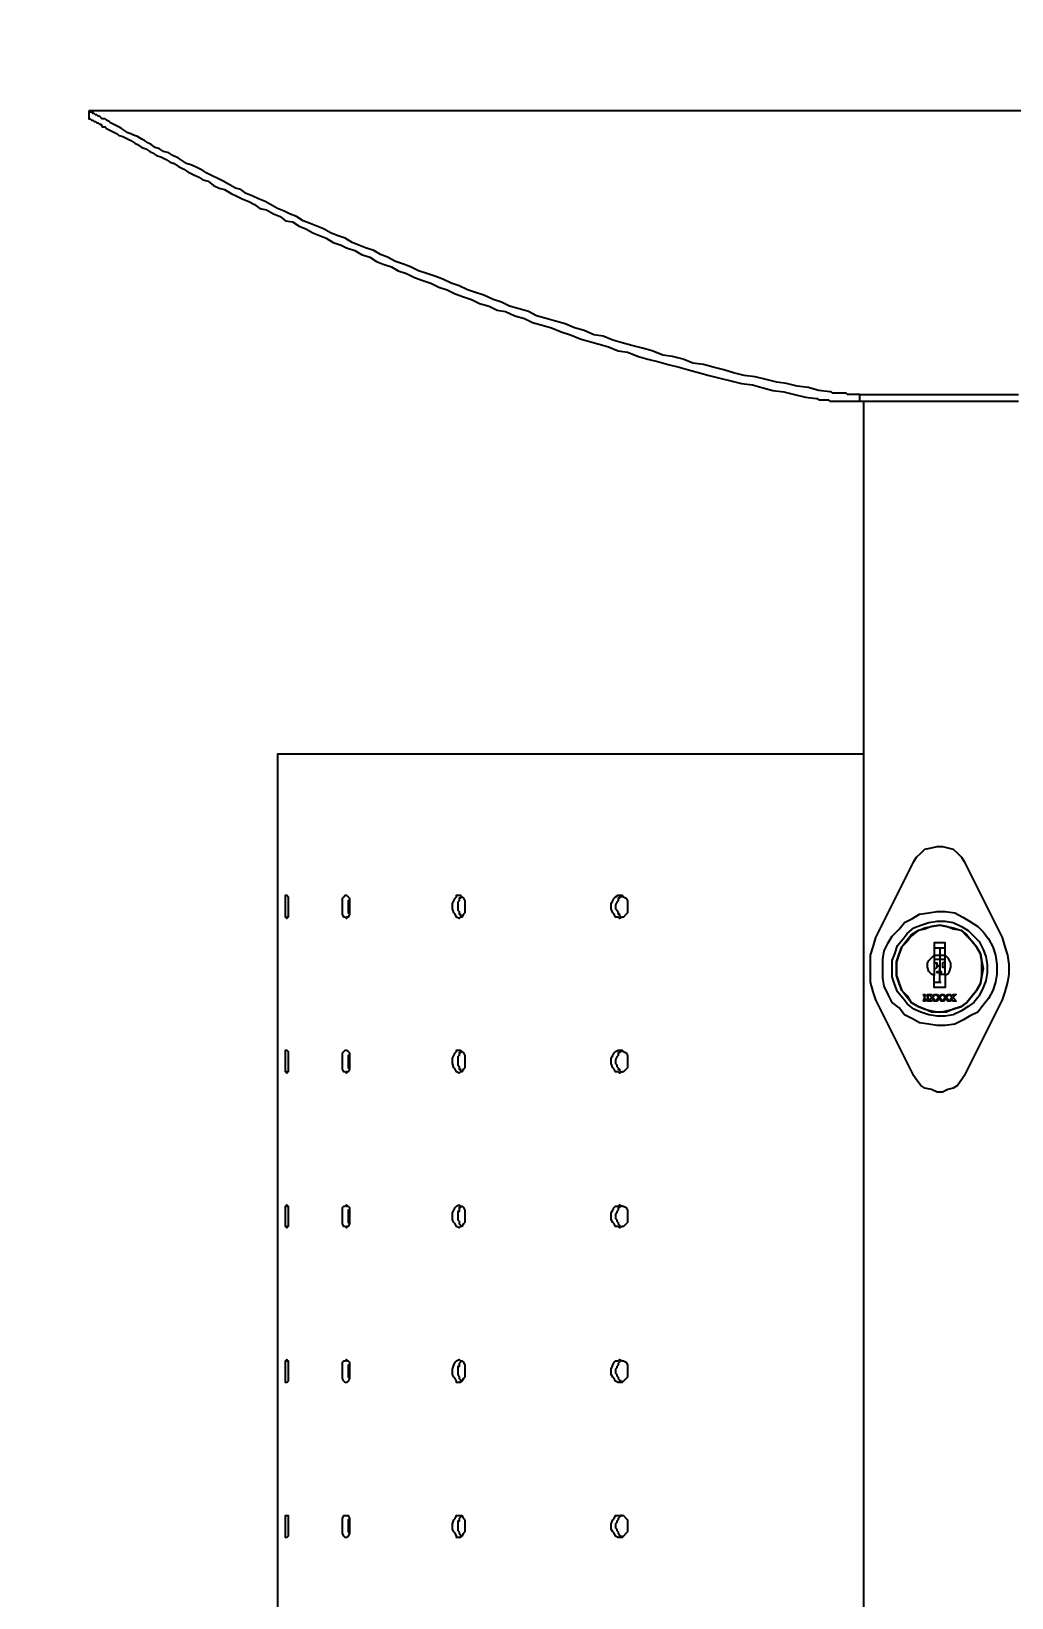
# Model space of a CAD drawing. Header units: millimetres. Extents: x 14997 to 18731, y 13743 to 19226.
# Drawn here: x 15975.9 to 16235.4, y 16710.5 to 17125 of the extents above; entities that cross this region are included whole.
import ezdxf

# ---------------------------------------------------------------- set-up
doc = ezdxf.new("R2010")
doc.units = ezdxf.units.MM
doc.header["$LTSCALE"] = 3
doc.layers.add('DomyÅ›lny', color=7, linetype='Continuous')
doc.styles.get("Standard").update_dxf_attribs({"font": 'arial.ttf'})
doc.dimstyles.new('MATEUSZ', dxfattribs={"dimtxt": 20, "dimasz": 16, "dimexe": 0.18, "dimexo": 0.0625, "dimgap": 0.09, "dimtad": 0, "dimdec": 0, "dimdsep": 46, "dimtxsty": 'Standard', "dimblk": 'DOT', "dimcen": 0.09, "dimse1": 1, "dimse2": 1, "dimadec": 0, "dimazin": 0, "dimtfac": 1, "dimtdec": 0, "dimtofl": 0, "dimtmove": 0, "dimatfit": 3, "dimfxl": 0, "dimtolj": 1, "dimtzin": 0, "dimlwd": 9, "dimlwe": 9, "dimarcsym": 0})

# ---------------------------------------------------------------- blocks, each defined once
blk = doc.blocks.new('_Dot')
at = {"color": 0, "linetype": 'ByBlock', "lineweight": -2}
blk.add_line((-0.5, 0), (-1, 0), dxfattribs=at)
at = {"color": 0, "linetype": 'ByBlock', "const_width": 0.5}
blk.add_lwpolyline([(-0.25, 0, 1), (0.25, 0, 1)], format="xyb", close=True, dxfattribs=at)
blk = doc.blocks.new('*D7')
at = {"color": 0, "lineweight": 9}
for p, q in [((15751.31, 17087.99), (15751.31, 16742.72)), ((15751.31, 16320), (15751.31, 16665.28))]:
    blk.add_line(p, q, dxfattribs=at)
at = {"layer": 'Defpoints', "color": 0}
for p in [(16216.18, 17103.99), (15751.31, 16304), (16216.18, 16304)]:
    blk.add_point(p, dxfattribs=at)
at = {"color": 0, "lineweight": 9, "xscale": 16, "yscale": 16, "zscale": 16}
for p, rotation in [((15751.31, 17103.99), 90), ((15751.31, 16304), 270)]:
    blk.add_blockref('_Dot', p, dxfattribs=dict(at, rotation=rotation))
at = {"color": 0, "insert": (15751.31, 16704), "char_height": 35, "attachment_point": 5, "rotation": 90}
blk.add_mtext('\\A1;800', dxfattribs=at)
blk = doc.blocks.new('*D8')
at = {"color": 0, "lineweight": 9}
for p, q in [((15871.13, 16917.72), (15871.13, 16748.25)), ((15871.13, 16499.97), (15871.13, 16669.45))]:
    blk.add_line(p, q, dxfattribs=at)
at = {"layer": 'Defpoints', "color": 0}
for p in [(16043.57, 16933.72), (15871.13, 16483.97), (16041.06, 16483.97)]:
    blk.add_point(p, dxfattribs=at)
at = {"color": 0, "lineweight": 9, "xscale": 16, "yscale": 16, "zscale": 16}
for p, rotation in [((15871.13, 16933.72), 90), ((15871.13, 16483.97), 270)]:
    blk.add_blockref('_Dot', p, dxfattribs=dict(at, rotation=rotation))
at = {"color": 0, "insert": (15871.13, 16708.85), "char_height": 35, "attachment_point": 5, "rotation": 90}
blk.add_mtext('\\A1;450', dxfattribs=at)
blk = doc.blocks.new('*D9')
at = {"color": 0, "lineweight": 9}
for p, q in [((16007.13, 17341.87), (16176.78, 17341.87)), ((16425.23, 17341.87), (16255.58, 17341.87))]:
    blk.add_line(p, q, dxfattribs=at)
at = {"layer": 'Defpoints', "color": 0}
for p in [(16441.23, 17341.87), (15991.13, 17103.99), (16441.23, 17103.99)]:
    blk.add_point(p, dxfattribs=at)
at = {"color": 0, "lineweight": 9, "xscale": 16, "yscale": 16, "zscale": 16, "rotation": 180}
blk.add_blockref('_Dot', (15991.13, 17341.87), dxfattribs=at)
at = {"color": 0, "lineweight": 9, "xscale": 16, "yscale": 16, "zscale": 16}
blk.add_blockref('_Dot', (16441.23, 17341.87), dxfattribs=at)
at = {"color": 0, "insert": (16216.18, 17341.87), "char_height": 35, "attachment_point": 5}
blk.add_mtext('\\A1;450', dxfattribs=at)

msp = doc.modelspace()

# ---------------------------------------------------------------- linework, layer by layer
at = {"layer": 'DomyÅ›lny'}
for p, q in [((16441.23, 17103.99), (15991.13, 17103.99)), ((16195.17, 17028.91), (16237.2, 17028.91)), ((16195.17, 17027.12), (16237.2, 17027.12)), ((16196.24, 16309.03), (16196.24, 17027.12)), ((16217.8, 16882.35), (16214.92, 16882.35)), ((16214.92, 16879.48), (16217.8, 16879.48)), ((16216.36, 16882.35), (16216.36, 16876.24)), ((16214.92, 16873.37), (16216.72, 16873.37))]:
    msp.add_line(p, q, dxfattribs=at)
for points in [[(15991.13, 17103.99, 0), (15991.13, 17101.84, 0), (15991.49, 17101.84, 0), (15991.85, 17101.48, 0), (15992.2, 17101.48, 0), (15992.56, 17101.12, 0), (15992.92, 17101.12, 0), (15993.28, 17100.76, 0), (15993.64, 17100.76, 0), (15994, 17100.4, 0), (15994.36, 17100.4, 0), (15994.72, 17099.68, 0), (15995.44, 17099.68, 0), (15995.8, 17099.32, 0), (15996.52, 17098.96, 0), (15997.23, 17098.6, 0), (15997.95, 17098.24, 0), (15998.67, 17097.89, 0), (15999.03, 17097.53, 0), (16000.11, 17097.17, 0), (16000.83, 17096.81, 0), (16001.54, 17096.45, 0), (16002.26, 17096.09, 0), (16003.34, 17095.37, 0), (16004.06, 17095.01, 0), (16005.14, 17094.29, 0), (16006.21, 17093.93, 0), (16007.29, 17093.22, 0), (16008.01, 17092.86, 0), (16009.09, 17092.14, 0), (16010.17, 17091.78, 0), (16011.6, 17091.06, 0), (16012.68, 17090.34, 0), (16013.76, 17089.98, 0), (16014.84, 17089.26, 0), (16016.27, 17088.55, 0), (16017.35, 17087.83, 0), (16018.79, 17087.11, 0), (16020.22, 17086.39, 0), (16021.3, 17085.67, 0), (16022.74, 17085.31, 0), (16024.18, 17084.23, 0), (16025.61, 17083.52, 0), (16027.05, 17083.16, 0), (16028.85, 17082.08, 0), (16030.28, 17081.36, 0), (16031.72, 17080.64, 0), (16033.52, 17079.92, 0), (16034.95, 17079.21, 0), (16036.39, 17078.13, 0), (16038.19, 17077.77, 0), (16039.98, 17076.69, 0), (16041.78, 17075.97, 0), (16043.21, 17074.89, 0), (16045.01, 17074.54, 0), (16046.81, 17073.46, 0), (16048.6, 17072.74, 0), (16050.4, 17071.66, 0), (16052.2, 17070.94, 0), (16053.99, 17070.22, 0), (16055.79, 17069.15, 0), (16057.94, 17068.43, 0), (16059.38, 17067.71, 0), (16061.54, 17066.99, 0), (16063.33, 17065.91, 0), (16065.49, 17065.2, 0), (16067.28, 17064.12, 0), (16069.08, 17063.4, 0), (16071.23, 17062.68, 0), (16073.03, 17061.6, 0), (16075.19, 17060.89, 0), (16077.34, 17059.81, 0), (16079.5, 17059.09, 0), (16081.65, 17058.37, 0), (16083.81, 17057.29, 0), (16085.96, 17056.57, 0), (16088.12, 17055.5, 0), (16090.27, 17054.78, 0), (16092.43, 17054.06, 0), (16094.58, 17052.98, 0), (16097.1, 17052.26, 0), (16099.25, 17051.19, 0), (16101.41, 17050.83, 0), (16103.92, 17049.75, 0), (16106.44, 17049.03, 0), (16108.59, 17047.95, 0), (16111.11, 17047.23, 0), (16113.62, 17046.52, 0), (16116.14, 17045.44, 0), (16118.65, 17044.72, 0), (16121.17, 17043.64, 0), (16123.68, 17042.92, 0), (16126.2, 17042.21, 0), (16128.71, 17041.49, 0), (16131.22, 17040.41, 0), (16133.74, 17040.05, 0), (16136.61, 17038.97, 0), (16139.13, 17038.25, 0), (16142, 17037.54, 0), (16144.52, 17036.82, 0), (16147.39, 17036.1, 0), (16149.9, 17035.38, 0), (16152.78, 17034.66, 0), (16155.29, 17033.94, 0), (16158.17, 17033.22, 0), (16161.04, 17032.51, 0), (16163.91, 17031.79, 0), (16166.79, 17031.43, 0), (16169.3, 17030.71, 0), (16172.18, 17029.99, 0), (16175.05, 17029.63, 0), (16177.92, 17028.91, 0), (16180.8, 17028.2, 0), (16183.67, 17027.84, 0), (16184.03, 17027.84, 0), (16184.39, 17027.48, 0), (16185.11, 17027.48, 0), (16185.47, 17027.48, 0), (16185.83, 17027.48, 0), (16186.54, 17027.48, 0), (16186.9, 17027.48, 0), (16187.26, 17027.12, 0), (16187.62, 17027.12, 0), (16188.34, 17027.12, 0), (16188.7, 17027.12, 0), (16189.42, 17027.12, 0), (16189.78, 17027.12, 0), (16190.5, 17027.12, 0), (16190.86, 17027.12, 0), (16191.21, 17027.12, 0), (16191.57, 17027.12, 0), (16192.29, 17027.12, 0), (16192.65, 17027.12, 0), (16193.01, 17027.12, 0), (16193.73, 17027.12, 0), (16194.09, 17027.12, 0), (16194.81, 17027.12, 0), (16195.17, 17027.12, 0), (16195.17, 17028.91, 0), (16194.81, 17028.91, 0), (16194.09, 17028.91, 0), (16193.73, 17028.91, 0), (16193.01, 17028.91, 0), (16192.65, 17028.91, 0), (16191.93, 17028.91, 0), (16191.57, 17029.27, 0), (16191.21, 17029.27, 0), (16190.86, 17029.27, 0), (16190.5, 17029.27, 0), (16190.14, 17029.27, 0), (16189.78, 17029.27, 0), (16189.42, 17029.27, 0), (16188.7, 17029.27, 0), (16188.34, 17029.27, 0), (16187.98, 17029.27, 0), (16187.62, 17029.63, 0), (16187.26, 17029.63, 0), (16184.39, 17029.99, 0), (16181.52, 17030.71, 0), (16178.64, 17031.07, 0), (16175.77, 17031.79, 0), (16173.25, 17032.15, 0), (16170.38, 17032.87, 0), (16167.51, 17033.58, 0), (16164.63, 17033.94, 0), (16161.76, 17034.66, 0), (16159.24, 17035.38, 0), (16156.37, 17036.1, 0), (16153.86, 17036.82, 0), (16150.98, 17037.18, 0), (16148.47, 17038.25, 0), (16145.59, 17038.97, 0), (16143.08, 17039.33, 0), (16140.21, 17040.41, 0), (16137.69, 17041.13, 0), (16134.82, 17041.85, 0), (16132.3, 17042.56, 0), (16129.79, 17043.28, 0), (16127.27, 17044.36, 0), (16124.76, 17044.72, 0), (16122.24, 17045.8, 0), (16119.73, 17046.52, 0), (16117.21, 17047.59, 0), (16114.7, 17048.31, 0), (16112.19, 17049.03, 0), (16109.67, 17049.75, 0), (16107.52, 17050.83, 0), (16105, 17051.55, 0), (16102.49, 17052.26, 0), (16100.33, 17053.34, 0), (16098.18, 17054.06, 0), (16095.66, 17055.14, 0), (16093.51, 17055.86, 0), (16091.35, 17056.57, 0), (16089.2, 17057.65, 0), (16087.04, 17058.37, 0), (16084.88, 17059.45, 0), (16082.73, 17060.17, 0), (16080.57, 17060.89, 0), (16078.42, 17061.6, 0), (16076.26, 17062.68, 0), (16074.47, 17063.4, 0), (16072.31, 17064.12, 0), (16070.16, 17065.2, 0), (16068.36, 17065.91, 0), (16066.56, 17066.99, 0), (16064.41, 17067.71, 0), (16062.61, 17068.43, 0), (16060.82, 17069.15, 0), (16059.02, 17070.22, 0), (16056.87, 17070.94, 0), (16055.07, 17071.66, 0), (16053.27, 17072.74, 0), (16051.48, 17073.46, 0), (16049.68, 17074.18, 0), (16047.88, 17074.89, 0), (16046.09, 17075.97, 0), (16044.29, 17076.69, 0), (16042.86, 17077.41, 0), (16041.06, 17078.13, 0), (16039.26, 17079.21, 0), (16037.83, 17079.92, 0), (16036.03, 17080.64, 0), (16034.59, 17081.36, 0), (16032.8, 17082.08, 0), (16031.36, 17083.16, 0), (16029.92, 17083.52, 0), (16028.13, 17084.59, 0), (16026.69, 17085.31, 0), (16025.25, 17086.03, 0), (16023.82, 17086.75, 0), (16022.38, 17087.47, 0), (16021.3, 17088.19, 0), (16019.87, 17088.9, 0), (16018.43, 17089.62, 0), (16016.99, 17089.98, 0), (16015.91, 17090.7, 0), (16014.84, 17091.42, 0), (16013.4, 17092.14, 0), (16012.32, 17092.86, 0), (16010.88, 17093.22, 0), (16009.81, 17093.93, 0), (16008.73, 17094.29, 0), (16007.65, 17095.01, 0), (16006.93, 17095.37, 0), (16005.86, 17096.09, 0), (16005.14, 17096.45, 0), (16004.06, 17097.17, 0), (16002.98, 17097.53, 0), (16002.26, 17097.89, 0), (16001.19, 17098.24, 0), (16000.83, 17098.6, 0), (15999.75, 17099.32, 0), (15999.03, 17099.68, 0), (15998.31, 17100.04, 0), (15997.59, 17100.4, 0), (15996.87, 17100.76, 0), (15996.52, 17101.12, 0), (15995.8, 17101.48, 0), (15995.44, 17101.84, 0), (15994.72, 17101.84, 0), (15994.36, 17102.2, 0), (15994, 17102.56, 0), (15993.64, 17102.56, 0), (15993.28, 17102.91, 0), (15992.92, 17102.91, 0), (15992.56, 17103.27, 0), (15992.2, 17103.27, 0), (15992.2, 17103.63, 0), (15991.85, 17103.63, 0), (15991.49, 17103.63, 0), (15991.49, 17103.99, 0)], [(16199.48, 16885.22, 0), (16209.54, 16905.34, 0), (16210.25, 16906.42, 0), (16211.33, 16907.5, 0), (16212.41, 16908.57, 0), (16214.21, 16908.93, 0), (16215.64, 16909.29, 0), (16217.08, 16909.29, 0), (16218.52, 16908.93, 0), (16219.95, 16908.57, 0), (16221.03, 16907.5, 0), (16222.11, 16906.42, 0), (16222.83, 16905.34, 0), (16232.88, 16885.22, 0), (16233.6, 16882.71, 0), (16234.32, 16880.55, 0), (16234.68, 16878.04, 0), (16234.68, 16875.53, 0), (16234.32, 16873.37, 0), (16233.6, 16870.86, 0), (16232.88, 16868.7, 0), (16222.83, 16848.58, 0), (16222.11, 16847.51, 0), (16221.03, 16846.07, 0), (16219.95, 16845.35, 0), (16218.52, 16844.99, 0), (16217.08, 16844.27, 0), (16215.64, 16844.27, 0), (16214.21, 16844.99, 0), (16212.41, 16845.35, 0), (16211.33, 16846.07, 0), (16210.25, 16847.51, 0), (16209.54, 16848.58, 0), (16199.48, 16868.7, 0), (16198.76, 16870.86, 0), (16198.04, 16873.37, 0), (16198.04, 16875.53, 0), (16198.04, 16878.04, 0), (16198.04, 16880.55, 0), (16198.76, 16882.71, 0)], [(16043.93, 16894.21, 0), (16043.93, 16893.49, 0), (16043.93, 16892.77, 0), (16043.93, 16891.69, 0), (16043.93, 16891.33, 0), (16043.93, 16890.61, 0), (16043.57, 16890.61, 0), (16043.57, 16890.25, 0), (16043.21, 16890.61, 0), (16043.21, 16891.33, 0), (16043.21, 16891.69, 0), (16043.21, 16892.77, 0), (16043.21, 16893.49, 0), (16043.21, 16894.21, 0), (16043.21, 16894.92, 0), (16043.21, 16895.64, 0), (16043.21, 16896, 0), (16043.21, 16896.36, 0), (16043.57, 16896.36, 0), (16043.93, 16896, 0), (16043.93, 16895.64, 0), (16043.93, 16894.92, 0)], [(16060.1, 16894.21, 0), (16060.1, 16893.49, 0), (16060.1, 16892.77, 0), (16060.1, 16891.69, 0), (16060.1, 16891.33, 0), (16059.74, 16890.61, 0), (16059.38, 16890.61, 0), (16059.38, 16890.25, 0), (16059.02, 16890.61, 0), (16058.66, 16890.61, 0), (16058.3, 16891.33, 0), (16058.3, 16891.69, 0), (16058.3, 16892.77, 0), (16058.3, 16893.49, 0), (16058.3, 16894.21, 0), (16058.3, 16894.92, 0), (16058.3, 16895.64, 0), (16058.66, 16896, 0), (16059.02, 16896.36, 0), (16059.38, 16896.36, 0), (16059.74, 16896, 0), (16060.1, 16895.64, 0), (16060.1, 16894.92, 0)], [(16090.63, 16894.21, 0), (16090.63, 16893.49, 0), (16090.63, 16892.77, 0), (16090.63, 16891.69, 0), (16090.27, 16891.33, 0), (16089.91, 16890.61, 0), (16089.55, 16890.61, 0), (16089.2, 16890.25, 0), (16088.48, 16890.61, 0), (16088.12, 16891.33, 0), (16087.76, 16891.69, 0), (16087.4, 16892.77, 0), (16087.4, 16893.49, 0), (16087.4, 16894.21, 0), (16087.76, 16894.92, 0), (16088.12, 16895.64, 0), (16088.48, 16896, 0), (16088.48, 16896.36, 0), (16089.2, 16896.36, 0), (16089.55, 16896.36, 0), (16089.91, 16896, 0), (16090.27, 16895.64, 0), (16090.63, 16894.92, 0)], [(16133.74, 16894.21, 0), (16133.74, 16893.49, 0), (16133.74, 16892.77, 0), (16133.74, 16891.69, 0), (16133.38, 16891.33, 0), (16132.66, 16890.61, 0), (16132.3, 16890.61, 0), (16131.58, 16890.25, 0), (16131.22, 16890.61, 0), (16130.51, 16890.61, 0), (16130.15, 16891.33, 0), (16129.79, 16891.69, 0), (16129.43, 16892.77, 0), (16129.43, 16893.49, 0), (16129.43, 16894.21, 0), (16129.79, 16894.92, 0), (16130.15, 16895.64, 0), (16130.51, 16896, 0), (16131.22, 16896.36, 0), (16131.58, 16896.36, 0), (16132.3, 16896.36, 0), (16132.66, 16896, 0), (16133.38, 16895.64, 0), (16133.74, 16894.92, 0)], [(16201.27, 16874.45, 0), (16201.27, 16876.96, 0), (16201.27, 16879.48, 0), (16201.63, 16881.63, 0), (16202.71, 16883.79, 0), (16203.79, 16885.58, 0), (16205.58, 16887.38, 0), (16207.02, 16889.18, 0), (16209.18, 16890.25, 0), (16210.97, 16891.33, 0), (16213.49, 16891.69, 0), (16215.64, 16892.05, 0), (16217.8, 16892.05, 0), (16220.31, 16891.69, 0), (16222.47, 16890.61, 0), (16224.26, 16889.54, 0), (16226.42, 16888.1, 0), (16227.86, 16886.66, 0), (16229.29, 16884.87, 0), (16230.37, 16882.71, 0), (16231.09, 16880.55, 0), (16231.45, 16878.04, 0), (16231.45, 16875.53, 0), (16231.09, 16873.37, 0), (16230.37, 16871.21, 0), (16229.29, 16869.06, 0), (16227.86, 16867.26, 0), (16226.42, 16865.47, 0), (16224.26, 16864.39, 0), (16222.47, 16863.31, 0), (16220.31, 16862.23, 0), (16217.8, 16861.88, 0), (16215.64, 16861.88, 0), (16213.49, 16862.23, 0), (16210.97, 16862.59, 0), (16209.18, 16863.67, 0), (16207.02, 16864.75, 0), (16205.58, 16866.55, 0), (16203.79, 16867.98, 0), (16202.71, 16870.14, 0), (16201.63, 16872.29, 0)], [(16203.79, 16874.81, 0), (16203.79, 16876.96, 0), (16203.79, 16879.12, 0), (16204.51, 16880.91, 0), (16205.22, 16883.07, 0), (16206.66, 16884.87, 0), (16207.74, 16886.3, 0), (16209.54, 16887.74, 0), (16211.33, 16888.46, 0), (16213.49, 16889.18, 0), (16215.64, 16889.54, 0), (16217.8, 16889.54, 0), (16219.95, 16889.18, 0), (16222.11, 16888.1, 0), (16223.9, 16887.02, 0), (16225.34, 16885.58, 0), (16226.78, 16884.15, 0), (16227.86, 16881.99, 0), (16228.57, 16880.2, 0), (16228.93, 16878.04, 0), (16228.93, 16875.88, 0), (16228.57, 16873.73, 0), (16227.86, 16871.93, 0), (16226.78, 16869.78, 0), (16225.34, 16867.98, 0), (16223.9, 16866.9, 0), (16222.11, 16865.83, 0), (16219.95, 16864.75, 0), (16217.8, 16864.39, 0), (16215.64, 16864.39, 0), (16213.49, 16864.75, 0), (16211.33, 16865.47, 0), (16209.54, 16866.19, 0), (16207.74, 16867.62, 0), (16206.66, 16869.06, 0), (16205.22, 16870.86, 0), (16204.51, 16872.65, 0)], [(16227.5, 16875.17, 0), (16227.5, 16876.96, 0), (16227.5, 16878.76, 0), (16227.14, 16880.91, 0), (16226.06, 16882.71, 0), (16224.98, 16884.15, 0), (16223.54, 16885.58, 0), (16222.11, 16887.02, 0), (16219.95, 16887.38, 0), (16218.16, 16888.1, 0), (16216.36, 16888.46, 0), (16214.21, 16888.1, 0), (16212.41, 16887.38, 0), (16210.61, 16887.02, 0), (16208.82, 16885.58, 0), (16207.74, 16884.15, 0), (16206.3, 16882.71, 0), (16205.58, 16880.91, 0), (16204.87, 16878.76, 0), (16204.87, 16876.96, 0), (16204.87, 16875.17, 0), (16205.58, 16873.01, 0), (16206.3, 16871.21, 0), (16207.74, 16869.78, 0), (16208.82, 16867.98, 0), (16210.61, 16866.9, 0), (16212.41, 16866.19, 0), (16214.21, 16865.83, 0), (16216.36, 16865.47, 0), (16218.16, 16865.83, 0), (16219.95, 16866.19, 0), (16222.11, 16866.9, 0), (16223.54, 16867.98, 0), (16224.98, 16869.78, 0), (16226.06, 16871.21, 0), (16227.14, 16873.01, 0)], [(16204.87, 16875.17, 0), (16204.87, 16876.96, 0), (16204.87, 16878.76, 0), (16205.58, 16880.91, 0), (16206.3, 16882.71, 0), (16207.38, 16884.15, 0), (16208.82, 16885.94, 0), (16210.61, 16887.02, 0), (16212.41, 16887.74, 0), (16214.21, 16888.1, 0), (16216.36, 16888.46, 0), (16218.16, 16888.1, 0), (16219.95, 16887.74, 0), (16222.11, 16887.02, 0), (16223.54, 16885.94, 0), (16224.98, 16884.15, 0), (16226.06, 16882.71, 0), (16227.14, 16880.91, 0), (16227.5, 16878.76, 0), (16227.86, 16876.96, 0), (16227.5, 16875.17, 0), (16227.14, 16873.01, 0), (16226.06, 16871.21, 0), (16224.98, 16869.78, 0), (16223.54, 16867.98, 0), (16222.11, 16866.9, 0), (16219.95, 16866.19, 0), (16218.16, 16865.47, 0), (16216.36, 16865.47, 0), (16214.21, 16865.47, 0), (16212.41, 16866.19, 0), (16210.61, 16866.9, 0), (16208.82, 16867.98, 0), (16207.38, 16869.78, 0), (16206.3, 16871.21, 0), (16205.58, 16873.01, 0)], [(16214.21, 16879.84, 0), (16214.92, 16880.55, 0), (16217.8, 16880.55, 0), (16218.52, 16879.84, 0), (16218.88, 16879.12, 0), (16219.23, 16878.4, 0), (16219.23, 16877.32, 0), (16218.88, 16876.24, 0), (16218.52, 16875.53, 0), (16217.8, 16875.17, 0), (16217.8, 16871.93, 0), (16214.92, 16871.93, 0), (16214.92, 16875.17, 0), (16214.21, 16875.53, 0), (16213.49, 16876.24, 0), (16213.13, 16877.32, 0), (16213.13, 16878.4, 0), (16213.49, 16879.12, 0)], [(16212.77, 16869.06, 0), (16212.41, 16868.34, 0), (16212.05, 16868.34, 0), (16212.41, 16869.42, 0), (16212.05, 16870.14, 0), (16212.41, 16870.14, 0), (16212.77, 16869.78, 0), (16213.13, 16870.14, 0), (16213.49, 16870.14, 0), (16213.13, 16869.42, 0), (16213.49, 16868.34, 0), (16213.13, 16868.34, 0)], [(16214.56, 16869.06, 0), (16214.21, 16868.34, 0), (16213.49, 16868.34, 0), (16214.21, 16869.42, 0), (16213.49, 16870.14, 0), (16214.21, 16870.14, 0), (16214.56, 16869.78, 0), (16214.92, 16870.14, 0), (16215.28, 16870.14, 0), (16214.56, 16869.42, 0), (16215.28, 16868.34, 0), (16214.92, 16868.34, 0)], [(16216.36, 16869.06, 0), (16215.64, 16868.34, 0), (16215.28, 16868.34, 0), (16216, 16869.42, 0), (16215.28, 16870.14, 0), (16215.64, 16870.14, 0), (16216.36, 16869.78, 0), (16216.72, 16870.14, 0), (16217.08, 16870.14, 0), (16216.36, 16869.42, 0), (16217.08, 16868.34, 0), (16216.72, 16868.34, 0)], [(16217.8, 16869.78, 0), (16218.52, 16870.14, 0), (16218.88, 16870.14, 0), (16218.16, 16869.42, 0), (16218.88, 16868.34, 0), (16218.52, 16868.34, 0), (16217.8, 16869.06, 0), (16217.44, 16868.34, 0), (16217.08, 16868.34, 0), (16217.8, 16869.42, 0), (16217.08, 16870.14, 0), (16217.44, 16870.14, 0)], [(16219.59, 16869.78, 0), (16219.95, 16870.14, 0), (16220.67, 16870.14, 0), (16219.95, 16869.42, 0), (16220.67, 16868.34, 0), (16219.95, 16868.34, 0), (16219.59, 16869.06, 0), (16219.23, 16868.34, 0), (16218.88, 16868.34, 0), (16219.59, 16869.42, 0), (16218.88, 16870.14, 0), (16219.23, 16870.14, 0)], [(16043.93, 16853.25, 0), (16043.93, 16852.54, 0), (16043.93, 16851.82, 0), (16043.93, 16850.74, 0), (16043.93, 16850.38, 0), (16043.93, 16849.66, 0), (16043.57, 16849.66, 0), (16043.57, 16849.3, 0), (16043.21, 16849.66, 0), (16043.21, 16850.38, 0), (16043.21, 16850.74, 0), (16043.21, 16851.82, 0), (16043.21, 16852.54, 0), (16043.21, 16853.25, 0), (16043.21, 16853.97, 0), (16043.21, 16854.69, 0), (16043.21, 16855.05, 0), (16043.21, 16855.41, 0), (16043.57, 16855.41, 0), (16043.93, 16855.05, 0), (16043.93, 16854.69, 0), (16043.93, 16853.97, 0)], [(16060.1, 16853.25, 0), (16060.1, 16852.54, 0), (16060.1, 16851.82, 0), (16060.1, 16850.74, 0), (16060.1, 16850.38, 0), (16059.74, 16849.66, 0), (16059.38, 16849.66, 0), (16059.38, 16849.3, 0), (16059.02, 16849.66, 0), (16058.66, 16849.66, 0), (16058.3, 16850.38, 0), (16058.3, 16850.74, 0), (16058.3, 16851.82, 0), (16058.3, 16852.54, 0), (16058.3, 16853.25, 0), (16058.3, 16853.97, 0), (16058.3, 16854.69, 0), (16058.66, 16855.05, 0), (16059.02, 16855.41, 0), (16059.38, 16855.41, 0), (16059.74, 16855.05, 0), (16060.1, 16854.69, 0), (16060.1, 16853.97, 0)], [(16090.63, 16853.25, 0), (16090.63, 16852.54, 0), (16090.63, 16851.82, 0), (16090.63, 16850.74, 0), (16090.27, 16850.38, 0), (16089.91, 16849.66, 0), (16089.55, 16849.66, 0), (16089.2, 16849.3, 0), (16088.48, 16849.66, 0), (16088.12, 16850.38, 0), (16087.76, 16850.74, 0), (16087.4, 16851.82, 0), (16087.4, 16852.54, 0), (16087.4, 16853.25, 0), (16087.76, 16853.97, 0), (16088.12, 16854.69, 0), (16088.48, 16855.05, 0), (16088.48, 16855.41, 0), (16089.2, 16855.41, 0), (16089.55, 16855.41, 0), (16089.91, 16855.05, 0), (16090.27, 16854.69, 0), (16090.63, 16853.97, 0)], [(16133.74, 16853.25, 0), (16133.74, 16852.54, 0), (16133.74, 16851.82, 0), (16133.74, 16850.74, 0), (16133.38, 16850.38, 0), (16132.66, 16849.66, 0), (16132.3, 16849.66, 0), (16131.58, 16849.3, 0), (16131.22, 16849.66, 0), (16130.51, 16849.66, 0), (16130.15, 16850.38, 0), (16129.79, 16850.74, 0), (16129.43, 16851.82, 0), (16129.43, 16852.54, 0), (16129.43, 16853.25, 0), (16129.79, 16853.97, 0), (16130.15, 16854.69, 0), (16130.51, 16855.05, 0), (16131.22, 16855.41, 0), (16131.58, 16855.41, 0), (16132.3, 16855.41, 0), (16132.66, 16855.05, 0), (16133.38, 16854.69, 0), (16133.74, 16853.97, 0)], [(16043.93, 16812.3, 0), (16043.93, 16811.58, 0), (16043.93, 16810.51, 0), (16043.93, 16809.79, 0), (16043.93, 16809.43, 0), (16043.93, 16808.71, 0), (16043.57, 16808.71, 0), (16043.57, 16808.35, 0), (16043.21, 16808.71, 0), (16043.21, 16809.43, 0), (16043.21, 16809.79, 0), (16043.21, 16810.51, 0), (16043.21, 16811.58, 0), (16043.21, 16812.3, 0), (16043.21, 16813.02, 0), (16043.21, 16813.74, 0), (16043.21, 16814.1, 0), (16043.57, 16814.46, 0), (16043.57, 16814.1, 0), (16043.93, 16814.1, 0), (16043.93, 16813.74, 0), (16043.93, 16813.02, 0)], [(16060.1, 16812.3, 0), (16060.1, 16811.58, 0), (16060.1, 16810.51, 0), (16060.1, 16809.79, 0), (16060.1, 16809.43, 0), (16059.74, 16808.71, 0), (16059.38, 16808.71, 0), (16059.38, 16808.35, 0), (16059.02, 16808.71, 0), (16058.66, 16808.71, 0), (16058.3, 16809.43, 0), (16058.3, 16809.79, 0), (16058.3, 16810.51, 0), (16058.3, 16811.58, 0), (16058.3, 16812.3, 0), (16058.3, 16813.02, 0), (16058.3, 16813.74, 0), (16058.66, 16814.1, 0), (16059.02, 16814.1, 0), (16059.38, 16814.46, 0), (16059.38, 16814.1, 0), (16059.74, 16814.1, 0), (16060.1, 16813.74, 0), (16060.1, 16813.02, 0)], [(16090.63, 16812.3, 0), (16090.63, 16811.58, 0), (16090.63, 16810.51, 0), (16090.63, 16809.79, 0), (16090.27, 16809.43, 0), (16089.91, 16808.71, 0), (16089.55, 16808.71, 0), (16089.2, 16808.35, 0), (16088.48, 16808.71, 0), (16088.12, 16809.43, 0), (16087.76, 16809.79, 0), (16087.4, 16810.51, 0), (16087.4, 16811.58, 0), (16087.4, 16812.3, 0), (16087.76, 16813.02, 0), (16088.12, 16813.74, 0), (16088.48, 16814.1, 0), (16089.2, 16814.46, 0), (16089.55, 16814.1, 0), (16089.91, 16814.1, 0), (16090.27, 16813.74, 0), (16090.63, 16813.02, 0)], [(16133.74, 16812.3, 0), (16133.74, 16811.58, 0), (16133.74, 16810.51, 0), (16133.74, 16809.79, 0), (16133.38, 16809.43, 0), (16132.66, 16808.71, 0), (16132.3, 16808.71, 0), (16131.58, 16808.35, 0), (16131.22, 16808.71, 0), (16130.51, 16808.71, 0), (16130.15, 16809.43, 0), (16129.79, 16809.79, 0), (16129.43, 16810.51, 0), (16129.43, 16811.58, 0), (16129.43, 16812.3, 0), (16129.79, 16813.02, 0), (16130.15, 16813.74, 0), (16130.51, 16814.1, 0), (16131.22, 16814.1, 0), (16131.58, 16814.46, 0), (16132.3, 16814.1, 0), (16132.66, 16814.1, 0), (16133.38, 16813.74, 0), (16133.74, 16813.02, 0)], [(16043.93, 16770.99, 0), (16043.93, 16770.63, 0), (16043.93, 16769.55, 0), (16043.93, 16768.84, 0), (16043.93, 16768.48, 0), (16043.93, 16767.76, 0), (16043.57, 16767.4, 0), (16043.21, 16767.4, 0), (16043.21, 16767.76, 0), (16043.21, 16768.48, 0), (16043.21, 16768.84, 0), (16043.21, 16769.55, 0), (16043.21, 16770.63, 0), (16043.21, 16770.99, 0), (16043.21, 16772.07, 0), (16043.21, 16772.79, 0), (16043.21, 16773.15, 0), (16043.57, 16773.51, 0), (16043.57, 16773.15, 0), (16043.93, 16773.15, 0), (16043.93, 16772.79, 0), (16043.93, 16772.07, 0)], [(16060.1, 16770.99, 0), (16060.1, 16770.63, 0), (16060.1, 16769.55, 0), (16060.1, 16768.84, 0), (16060.1, 16768.48, 0), (16059.74, 16767.76, 0), (16059.38, 16767.4, 0), (16059.02, 16767.4, 0), (16058.66, 16767.76, 0), (16058.3, 16768.48, 0), (16058.3, 16768.84, 0), (16058.3, 16769.55, 0), (16058.3, 16770.63, 0), (16058.3, 16770.99, 0), (16058.3, 16772.07, 0), (16058.3, 16772.79, 0), (16058.66, 16773.15, 0), (16059.02, 16773.15, 0), (16059.38, 16773.51, 0), (16059.38, 16773.15, 0), (16059.74, 16773.15, 0), (16060.1, 16772.79, 0), (16060.1, 16772.07, 0)], [(16090.63, 16770.99, 0), (16090.63, 16770.63, 0), (16090.63, 16769.55, 0), (16090.63, 16768.84, 0), (16090.27, 16768.48, 0), (16089.91, 16767.76, 0), (16089.55, 16767.4, 0), (16089.2, 16767.4, 0), (16088.48, 16767.4, 0), (16088.48, 16767.76, 0), (16088.12, 16768.48, 0), (16087.76, 16768.84, 0), (16087.4, 16769.55, 0), (16087.4, 16770.63, 0), (16087.4, 16770.99, 0), (16087.76, 16772.07, 0), (16088.12, 16772.79, 0), (16088.48, 16773.15, 0), (16089.2, 16773.51, 0), (16089.55, 16773.15, 0), (16089.91, 16773.15, 0), (16090.27, 16772.79, 0), (16090.63, 16772.07, 0)], [(16133.74, 16770.99, 0), (16133.74, 16770.63, 0), (16133.74, 16769.55, 0), (16133.74, 16768.84, 0), (16133.38, 16768.48, 0), (16132.66, 16767.76, 0), (16132.3, 16767.4, 0), (16131.58, 16767.4, 0), (16131.22, 16767.4, 0), (16130.51, 16767.76, 0), (16130.15, 16768.48, 0), (16129.79, 16768.84, 0), (16129.43, 16769.55, 0), (16129.43, 16770.63, 0), (16129.43, 16770.99, 0), (16129.79, 16772.07, 0), (16130.15, 16772.79, 0), (16130.51, 16773.15, 0), (16131.22, 16773.15, 0), (16131.58, 16773.51, 0), (16132.3, 16773.15, 0), (16132.66, 16773.15, 0), (16133.38, 16772.79, 0), (16133.74, 16772.07, 0)], [(16043.93, 16730.04, 0), (16043.93, 16729.68, 0), (16043.93, 16728.6, 0), (16043.93, 16727.88, 0), (16043.93, 16727.53, 0), (16043.93, 16726.81, 0), (16043.57, 16726.45, 0), (16043.21, 16726.45, 0), (16043.21, 16726.81, 0), (16043.21, 16727.53, 0), (16043.21, 16727.88, 0), (16043.21, 16728.6, 0), (16043.21, 16729.68, 0), (16043.21, 16730.04, 0), (16043.21, 16731.12, 0), (16043.21, 16731.48, 0), (16043.21, 16732.2, 0), (16043.57, 16732.2, 0), (16043.93, 16732.2, 0), (16043.93, 16731.48, 0), (16043.93, 16731.12, 0)], [(16060.1, 16730.04, 0), (16060.1, 16729.68, 0), (16060.1, 16728.6, 0), (16060.1, 16727.88, 0), (16060.1, 16727.53, 0), (16059.74, 16726.81, 0), (16059.38, 16726.45, 0), (16059.02, 16726.45, 0), (16058.66, 16726.81, 0), (16058.3, 16727.53, 0), (16058.3, 16727.88, 0), (16058.3, 16728.6, 0), (16058.3, 16729.68, 0), (16058.3, 16730.04, 0), (16058.3, 16731.12, 0), (16058.3, 16731.48, 0), (16058.66, 16732.2, 0), (16059.02, 16732.2, 0), (16059.38, 16732.2, 0), (16059.74, 16732.2, 0), (16060.1, 16731.48, 0), (16060.1, 16731.12, 0)], [(16090.63, 16730.04, 0), (16090.63, 16729.68, 0), (16090.63, 16728.6, 0), (16090.63, 16727.88, 0), (16090.27, 16727.53, 0), (16089.91, 16726.81, 0), (16089.55, 16726.45, 0), (16089.2, 16726.45, 0), (16088.48, 16726.45, 0), (16088.48, 16726.81, 0), (16088.12, 16727.53, 0), (16087.76, 16727.88, 0), (16087.4, 16728.6, 0), (16087.4, 16729.68, 0), (16087.4, 16730.04, 0), (16087.76, 16731.12, 0), (16088.12, 16731.48, 0), (16088.48, 16732.2, 0), (16089.2, 16732.2, 0), (16089.55, 16732.2, 0), (16089.91, 16732.2, 0), (16090.27, 16731.48, 0), (16090.63, 16731.12, 0)], [(16133.74, 16730.04, 0), (16133.74, 16729.68, 0), (16133.74, 16728.6, 0), (16133.74, 16727.88, 0), (16133.38, 16727.53, 0), (16132.66, 16726.81, 0), (16132.3, 16726.45, 0), (16131.58, 16726.45, 0), (16131.22, 16726.45, 0), (16130.51, 16726.81, 0), (16130.15, 16727.53, 0), (16129.79, 16727.88, 0), (16129.43, 16728.6, 0), (16129.43, 16729.68, 0), (16129.43, 16730.04, 0), (16129.79, 16731.12, 0), (16130.15, 16731.48, 0), (16130.51, 16732.2, 0), (16131.22, 16732.2, 0), (16131.58, 16732.2, 0), (16132.3, 16732.2, 0), (16132.66, 16732.2, 0), (16133.38, 16731.48, 0), (16133.74, 16731.12, 0)]]:
    msp.add_polyline3d(points, close=True, dxfattribs=at)
for points in [[(16196.24, 16933.72, 0), (16176.49, 16933.72, 0), (16175.05, 16933.72, 0), (16173.97, 16933.72, 0), (16173.25, 16933.72, 0), (16164.63, 16933.72, 0), (16156.01, 16933.72, 0), (16148.11, 16933.72, 0), (16140.21, 16933.72, 0), (16132.66, 16933.72, 0), (16125.12, 16933.72, 0), (16117.93, 16933.72, 0), (16111.11, 16933.72, 0), (16104.64, 16933.72, 0), (16098.18, 16933.72, 0), (16092.43, 16933.72, 0), (16086.68, 16933.72, 0), (16081.29, 16933.72, 0), (16076.26, 16933.72, 0), (16071.59, 16933.72, 0), (16066.92, 16933.72, 0), (16062.97, 16933.72, 0), (16059.38, 16933.72, 0), (16055.79, 16933.72, 0), (16052.91, 16933.72, 0), (16050.04, 16933.72, 0), (16047.88, 16933.72, 0), (16045.73, 16933.72, 0), (16044.29, 16933.72, 0), (16042.86, 16933.72, 0), (16042.14, 16933.72, 0), (16041.42, 16933.72, 0), (16041.06, 16933.72, 0), (16041.06, 16483.97, 0)], [(16060.1, 16895.64, 0), (16060.1, 16895.28, 0), (16059.74, 16894.92, 0), (16059.74, 16894.56, 0), (16059.74, 16894.21, 0), (16059.74, 16893.85, 0), (16059.74, 16893.49, 0), (16059.74, 16893.13, 0), (16059.74, 16892.77, 0), (16059.74, 16892.41, 0), (16059.74, 16892.05, 0), (16059.74, 16891.69, 0), (16060.1, 16891.69, 0), (16060.1, 16891.33, 0)], [(16089.55, 16896, 0), (16089.55, 16895.64, 0), (16089.2, 16895.64, 0), (16089.2, 16895.28, 0), (16089.2, 16894.92, 0), (16088.84, 16894.56, 0), (16088.84, 16894.21, 0), (16088.84, 16893.85, 0), (16088.84, 16893.49, 0), (16088.84, 16893.13, 0), (16088.84, 16892.77, 0), (16088.84, 16892.41, 0), (16089.2, 16892.05, 0), (16089.2, 16891.69, 0), (16089.2, 16891.33, 0), (16089.55, 16891.33, 0), (16089.55, 16890.97, 0), (16089.55, 16890.61, 0)], [(16132.3, 16896.36, 0), (16132.3, 16896, 0), (16131.94, 16896, 0), (16131.58, 16896, 0), (16131.58, 16895.64, 0), (16131.22, 16895.64, 0), (16131.22, 16895.28, 0), (16131.22, 16894.92, 0), (16130.87, 16894.56, 0), (16130.51, 16893.85, 0), (16130.51, 16893.49, 0), (16130.51, 16893.13, 0), (16130.51, 16892.77, 0), (16130.87, 16892.41, 0), (16131.22, 16891.69, 0), (16131.22, 16891.33, 0), (16131.58, 16891.33, 0), (16131.58, 16890.97, 0), (16131.94, 16890.61, 0), (16132.3, 16890.61, 0)], [(16217.8, 16875.17, 0), (16217.8, 16876.24, 0), (16217.8, 16877.68, 0), (16217.8, 16879.12, 0), (16217.8, 16880.55, 0), (16217.8, 16883.79, 0), (16214.92, 16883.79, 0), (16214.92, 16880.55, 0), (16214.92, 16879.12, 0), (16214.92, 16877.68, 0), (16214.92, 16876.24, 0), (16214.92, 16875.17, 0)], [(16214.92, 16876.6, 0), (16215.64, 16877.32, 0), (16215.64, 16878.4, 0), (16214.92, 16878.4, 0)], [(16217.8, 16878.76, 0), (16217.08, 16878.4, 0), (16217.08, 16877.32, 0), (16217.8, 16877.32, 0)], [(16216.36, 16878.04, 0), (16216.36, 16876.24, 0), (16216.72, 16876.24, 0), (16216.72, 16875.88, 0), (16215.64, 16875.88, 0), (16215.64, 16876.24, 0), (16216.36, 16876.24, 0), (16216.36, 16877.68, 0), (16215.64, 16877.68, 0)], [(16215.64, 16877.68, 0), (16216, 16877.68, 0), (16216.36, 16877.68, 0), (16216.36, 16878.04, 0)], [(16216.36, 16873.37, 0), (16216.36, 16875.53, 0), (16216.72, 16875.53, 0), (16217.8, 16875.53, 0)], [(16060.1, 16854.69, 0), (16060.1, 16854.33, 0), (16059.74, 16853.97, 0), (16059.74, 16853.61, 0), (16059.74, 16853.25, 0), (16059.74, 16852.89, 0), (16059.74, 16852.54, 0), (16059.74, 16852.18, 0), (16059.74, 16851.82, 0), (16059.74, 16851.46, 0), (16059.74, 16851.1, 0), (16059.74, 16850.74, 0), (16060.1, 16850.74, 0), (16060.1, 16850.38, 0)], [(16089.55, 16855.05, 0), (16089.55, 16854.69, 0), (16089.2, 16854.69, 0), (16089.2, 16854.33, 0), (16089.2, 16853.97, 0), (16088.84, 16853.61, 0), (16088.84, 16853.25, 0), (16088.84, 16852.89, 0), (16088.84, 16852.54, 0), (16088.84, 16852.18, 0), (16088.84, 16851.82, 0), (16088.84, 16851.46, 0), (16089.2, 16851.1, 0), (16089.2, 16850.74, 0), (16089.2, 16850.38, 0), (16089.55, 16850.38, 0), (16089.55, 16850.02, 0), (16089.55, 16849.66, 0)], [(16132.3, 16855.41, 0), (16132.3, 16855.05, 0), (16131.94, 16855.05, 0), (16131.58, 16855.05, 0), (16131.58, 16854.69, 0), (16131.22, 16854.69, 0), (16131.22, 16854.33, 0), (16131.22, 16853.97, 0), (16130.87, 16853.61, 0), (16130.51, 16852.89, 0), (16130.51, 16852.54, 0), (16130.51, 16852.18, 0), (16130.51, 16851.82, 0), (16130.87, 16851.46, 0), (16130.87, 16851.1, 0), (16131.22, 16850.74, 0), (16131.22, 16850.38, 0), (16131.58, 16850.38, 0), (16131.58, 16850.02, 0), (16131.94, 16849.66, 0), (16132.3, 16849.66, 0)], [(16060.1, 16813.74, 0), (16060.1, 16813.38, 0), (16060.1, 16813.02, 0), (16059.74, 16813.02, 0), (16059.74, 16812.66, 0), (16059.74, 16812.3, 0), (16059.74, 16811.94, 0), (16059.74, 16811.58, 0), (16059.74, 16811.22, 0), (16059.74, 16810.87, 0), (16059.74, 16810.51, 0), (16059.74, 16810.15, 0), (16059.74, 16809.79, 0), (16060.1, 16809.43, 0)], [(16089.55, 16814.1, 0), (16089.55, 16813.74, 0), (16089.2, 16813.74, 0), (16089.2, 16813.38, 0), (16089.2, 16813.02, 0), (16089.2, 16812.66, 0), (16088.84, 16812.66, 0), (16088.84, 16812.3, 0), (16088.84, 16811.94, 0), (16088.84, 16811.58, 0), (16088.84, 16811.22, 0), (16088.84, 16810.87, 0), (16088.84, 16810.51, 0), (16089.2, 16810.15, 0), (16089.2, 16809.79, 0), (16089.2, 16809.43, 0), (16089.55, 16809.07, 0), (16089.55, 16808.71, 0)], [(16132.3, 16814.1, 0), (16131.94, 16814.1, 0), (16131.58, 16813.74, 0), (16131.22, 16813.74, 0), (16131.22, 16813.02, 0), (16130.87, 16812.66, 0), (16130.87, 16812.3, 0), (16130.51, 16811.94, 0), (16130.51, 16811.58, 0), (16130.51, 16811.22, 0), (16130.51, 16810.87, 0), (16130.87, 16810.51, 0), (16130.87, 16810.15, 0), (16131.22, 16809.79, 0), (16131.22, 16809.43, 0), (16131.58, 16809.07, 0), (16131.58, 16808.71, 0), (16131.94, 16808.71, 0), (16132.3, 16808.71, 0)], [(16060.1, 16772.79, 0), (16060.1, 16772.43, 0), (16060.1, 16772.07, 0), (16059.74, 16772.07, 0), (16059.74, 16771.71, 0), (16059.74, 16771.35, 0), (16059.74, 16770.99, 0), (16059.74, 16770.63, 0), (16059.74, 16770.27, 0), (16059.74, 16769.91, 0), (16059.74, 16769.55, 0), (16059.74, 16769.2, 0), (16059.74, 16768.84, 0), (16060.1, 16768.48, 0)], [(16089.55, 16773.15, 0), (16089.55, 16772.79, 0), (16089.2, 16772.43, 0), (16089.2, 16772.07, 0), (16089.2, 16771.71, 0), (16088.84, 16771.71, 0), (16088.84, 16771.35, 0), (16088.84, 16770.99, 0), (16088.84, 16770.63, 0), (16088.84, 16769.91, 0), (16088.84, 16769.55, 0), (16089.2, 16768.84, 0), (16089.2, 16768.48, 0), (16089.55, 16768.12, 0), (16089.55, 16767.76, 0)], [(16132.3, 16773.15, 0), (16131.94, 16773.15, 0), (16131.58, 16772.79, 0), (16131.22, 16772.43, 0), (16131.22, 16772.07, 0), (16130.87, 16771.71, 0), (16130.87, 16771.35, 0), (16130.51, 16770.99, 0), (16130.51, 16770.63, 0), (16130.51, 16769.91, 0), (16130.87, 16769.55, 0), (16130.87, 16769.2, 0), (16131.22, 16768.84, 0), (16131.22, 16768.48, 0), (16131.58, 16768.12, 0), (16131.58, 16767.76, 0), (16131.94, 16767.76, 0), (16132.3, 16767.76, 0), (16132.3, 16767.4, 0)], [(16060.1, 16731.48, 0), (16060.1, 16731.12, 0), (16059.74, 16731.12, 0), (16059.74, 16730.76, 0), (16059.74, 16730.4, 0), (16059.74, 16730.04, 0), (16059.74, 16729.68, 0), (16059.74, 16729.32, 0), (16059.74, 16728.96, 0), (16059.74, 16728.6, 0), (16059.74, 16728.24, 0), (16059.74, 16727.88, 0), (16060.1, 16727.53, 0)], [(16089.55, 16732.2, 0), (16089.55, 16731.84, 0), (16089.2, 16731.48, 0), (16089.2, 16731.12, 0), (16089.2, 16730.76, 0), (16088.84, 16730.76, 0), (16088.84, 16730.04, 0), (16088.84, 16729.68, 0), (16088.84, 16728.96, 0), (16088.84, 16728.6, 0), (16088.84, 16728.24, 0), (16089.2, 16727.88, 0), (16089.2, 16727.53, 0), (16089.55, 16727.17, 0), (16089.55, 16726.81, 0)], [(16132.3, 16732.2, 0), (16131.94, 16732.2, 0), (16131.58, 16731.84, 0), (16131.22, 16731.48, 0), (16131.22, 16731.12, 0), (16130.87, 16730.76, 0), (16130.87, 16730.4, 0), (16130.51, 16730.04, 0), (16130.51, 16729.68, 0), (16130.51, 16728.96, 0), (16130.87, 16728.6, 0), (16130.87, 16728.24, 0), (16131.22, 16727.88, 0), (16131.22, 16727.53, 0), (16131.58, 16727.17, 0), (16131.58, 16726.81, 0), (16131.94, 16726.81, 0), (16132.3, 16726.81, 0), (16132.3, 16726.45, 0)]]:
    msp.add_polyline3d(points, dxfattribs=at)

# ---------------------------------------------------------------- dimensions: what is measured, and where the dimension line sits
dim = msp.add_linear_dim(base=(16441.23, 17341.87), p1=(15991.13, 17103.99), p2=(16441.23, 17103.99), dimstyle='MATEUSZ', override={"dimtxt": 35})
dim.commit()
dim.dimension.update_dxf_attribs({"geometry": '*D9', "text_midpoint": (16216.18, 17341.87)})
for base, p1, p2, picture, middle in [((15751.31, 16304), (16216.18, 17103.99), (16216.18, 16304), '*D7', (15751.31, 16704)), ((15871.13, 16483.97), (16043.57, 16933.72), (16041.06, 16483.97), '*D8', (15871.13, 16708.85))]:
    dim = msp.add_linear_dim(base=base, p1=p1, p2=p2, angle=90, dimstyle='MATEUSZ', override={"dimtxt": 35})
    dim.commit()
    dim.dimension.update_dxf_attribs({"geometry": picture, "text_midpoint": middle})

doc.saveas('drawing.dxf')
